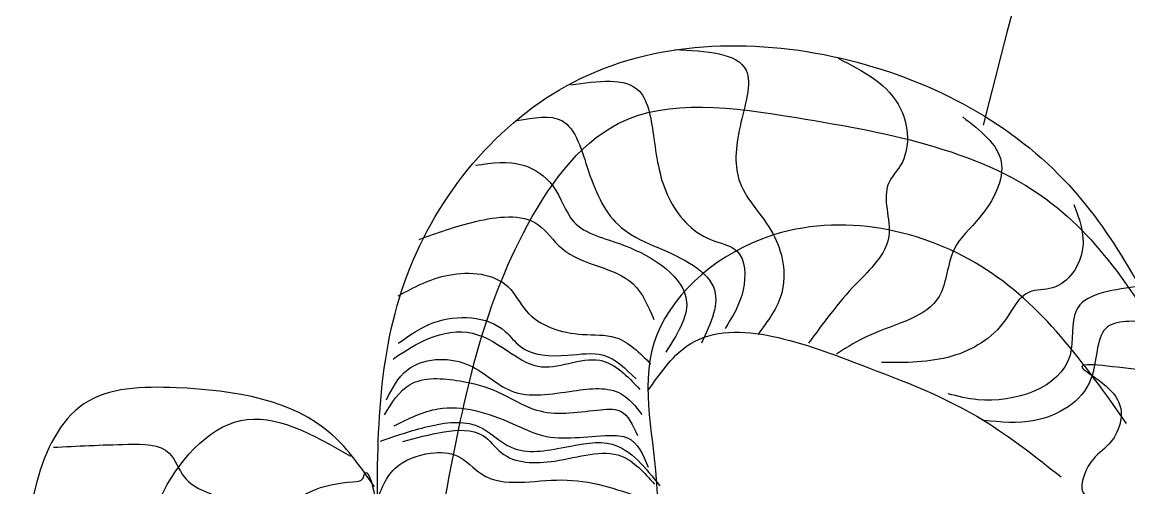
# Model space of a CAD drawing. Extents: x 3172 to 33391, y 13916 to 34175.
# Drawn here: x 26837.2 to 27041.1, y 25857.7 to 25943.6 of the extents above; entities that cross this region are included whole.
import ezdxf

# ---------------------------------------------------------------- set-up
doc = ezdxf.new("R2010")
doc.units = 0
doc.layers.get('0').update_dxf_attribs({"linetype": 'CONTINUOUS'})

msp = doc.modelspace()

# ---------------------------------------------------------------- linework, layer by layer
at = {"color": 7}
msp.add_ellipse((27566.09335, 25659.78332), major_axis=(0, 816.66667), ratio=0.714285714, start_param=0.527635482, end_param=1.240606412, dxfattribs=at)
for points, knots in [([(26902.64102, 25849.87079), (26902.5758, 25865.96086), (26902.44592, 25898.00044), (26936.53871, 25939.57348), (26988.33255, 25941.30762), (27031.11118, 25919.09743), (27044.39447, 25892.6991), (27050.52318, 25880.51931)], [0, 0, 0, 0, 0.0940178158, 0.1872144477, 0.2854051503, 0.3782772604, 0.457832645, 0.457832645, 0.457832645, 0.457832645]), ([(26957.41219, 25938.53259), (26963.23751, 25938.21515), (26973.51144, 25937.65531), (26968.93723, 25924.04393), (26967.95086, 25913.17589), (26976.58044, 25905.30119), (26978.66028, 25893.91315), (26974.565, 25888.42646), (26972.74812, 25885.99227)], [0, 0, 0, 0, 0.0271666127, 0.0479129283, 0.0685450858, 0.0905378793, 0.1124992712, 0.1300122068, 0.1300122068, 0.1300122068, 0.1300122068]), ([(26987.53633, 25936.8907), (26992.20329, 25934.48805), (27000.15063, 25930.39658), (27000.96128, 25918.63327), (26994.88474, 25912.586), (26999.1356, 25903.08237), (26989.46462, 25894.52332), (26984.74423, 25888.03884), (26982.05922, 25884.35038)], [0, 0, 0, 0, 0.0293529695, 0.049985127, 0.0578175193, 0.0773637687, 0.0984533365, 0.1262742826, 0.1262742826, 0.1262742826, 0.1262742826]), ([(26938.24228, 25931.96505), (26943.29212, 25932.70258), (26952.00607, 25933.97526), (26953.69693, 25920.966), (26955.21171, 25911.09385), (26961.72491, 25903.43673), (26970.4136, 25902.04571), (26970.6477, 25893.43729), (26968.06794, 25889.26275), (26966.72329, 25887.08686)], [0, 0, 0, 0, 0.0250889475, 0.0432932295, 0.0656806952, 0.0871886612, 0.0978903611, 0.1121734341, 0.1277232783, 0.1277232783, 0.1277232783, 0.1277232783]), ([(26915.23839, 25856.43833), (26918.32942, 25872.73028), (26923.06873, 25897.70991), (26946.49579, 25930.96094), (26986.28119, 25925.25405), (27028.34855, 25917.06349), (27044.39996, 25889.96815), (27051.6186, 25877.78284)], [0, 0, 0, 0, 0.09964914, 0.1527869694, 0.2180268957, 0.3166485459, 0.397247736, 0.397247736, 0.397247736, 0.397247736]), ([(26928.38347, 25925.39751), (26931.45474, 25925.95152), (26938.46213, 25927.21555), (26941.43499, 25915.09089), (26946.76155, 25903.71344), (26957.988, 25901.35324), (26966.81376, 25893.94268), (26964.07305, 25888.06417), (26962.3416, 25884.35038)], [0, 0, 0, 0, 0.0163009491, 0.0371921918, 0.0610371969, 0.089224812, 0.1015150802, 0.1226001797, 0.1226001797, 0.1226001797, 0.1226001797]), ([(27010.47416, 25926.09835), (27013.71736, 25923.57868), (27020.22625, 25918.52186), (27014.70833, 25907.84865), (27007.64636, 25901.95814), (27007.48904, 25889.82027), (26995.23776, 25887.4086), (26989.22116, 25883.63268), (26987.21563, 25882.37404)], [0, 0, 0, 0, 0.0216242075, 0.0433984399, 0.0584164291, 0.0764617028, 0.105173833, 0.1195298981, 0.1195298981, 0.1195298981, 0.1195298981]), ([(26920.71551, 25917.18808), (26923.70815, 25917.60324), (26928.98333, 25918.33504), (26935.86074, 25913.65207), (26938.2408, 25904.86947), (26949.83698, 25902.86327), (26962.94424, 25894.02138), (26957.79545, 25885.90345), (26955.76906, 25882.70849)], [0, 0, 0, 0, 0.0173876719, 0.030649579, 0.0457383348, 0.0661533157, 0.0969185253, 0.1168848105, 0.1168848105, 0.1168848105, 0.1168848105]), ([(27040.66436, 25869.57341), (27032.89743, 25880.58585), (27017.10589, 25902.97607), (26976.28704, 25910.66421), (26948.29732, 25885.82651), (26954.46121, 25863.8481), (26954.18688, 25852.41178), (26954.12592, 25849.87079)], [0, 0, 0, 0, 0.0784083307, 0.1594179874, 0.2139620329, 0.2671823691, 0.2823850076, 0.2823850076, 0.2823850076, 0.2823850076]), ([(27030.97322, 25909.94793), (27031.98093, 25907.2375), (27034.06384, 25901.63509), (27028.93051, 25893.85988), (27021.4582, 25894.55509), (27017.91344, 25886.41458), (27008.36937, 25880.75271), (26999.9153, 25880.7827), (26995.49409, 25880.79839)], [0, 0, 0, 0, 0.0167085602, 0.0345362722, 0.0432809637, 0.0565948999, 0.0802360423, 0.1061538649, 0.1061538649, 0.1061538649, 0.1061538649]), ([(26910.30899, 25903.5057), (26913.62235, 25904.70226), (26920.43205, 25907.16145), (26931.63695, 25908.6509), (26937.82013, 25898.71434), (26949.47738, 25898.39882), (26952.53534, 25891.1879), (26953.57821, 25888.72874)], [0, 0, 0, 0, 0.0216514379, 0.0444985735, 0.0567888418, 0.0859444142, 0.101033175, 0.101033175, 0.101033175, 0.101033175]), ([(26906.47501, 25893.1071), (26909.39892, 25894.69042), (26915.5669, 25898.03041), (26926.34336, 25897.08834), (26930.52908, 25888.13469), (26938.65549, 25885.56929), (26947.44813, 25886.21459), (26950.99057, 25882.6005), (26953.0305, 25880.51931)], [0, 0, 0, 0, 0.0199770696, 0.0421414433, 0.053003447, 0.0754043831, 0.0874076321, 0.1037041124, 0.1037041124, 0.1037041124, 0.1037041124]), ([(27042.3075, 25894.74899), (27037.54589, 25894.09879), (27029.44129, 25892.99211), (27032.43608, 25877.20644), (27017.28045, 25872.57236), (27009.56464, 25874.58622), (27007.80166, 25875.04636)], [0, 0, 0, 0, 0.02340641638, 0.03983933017, 0.07725909898, 0.0883412858, 0.0883412858, 0.0883412858, 0.0883412858]), ([(26906.47501, 25884.35038), (26908.52949, 25885.82263), (26914.1615, 25889.85853), (26924.48384, 25889.42534), (26929.75177, 25882.05758), (26936.97468, 25881.83005), (26944.84197, 25883.16343), (26948.40122, 25879.64949), (26950.29194, 25877.78284)], [0, 0, 0, 0, 0.01509441129, 0.04137858844, 0.04906000091, 0.06675021942, 0.07979097088, 0.0945682043, 0.0945682043, 0.0945682043, 0.0945682043]), ([(26952.48279, 25875.59366), (26954.67234, 25878.73459), (26963.29664, 25891.10623), (26990.6123, 25880.84712), (27012.55687, 25872.42442), (27023.93543, 25863.42358), (27028.61471, 25859.7221)], [0, 0, 0, 0, 0.0215615926, 0.0849277581, 0.1350170411, 0.1700031658, 0.1700031658, 0.1700031658, 0.1700031658]), ([(27045.59377, 25888.18145), (27042.0607, 25888.4747), (27034.64765, 25889.08999), (27035.78307, 25875.38078), (27024.84164, 25869.11678), (27017.46384, 25869.82438), (27014.3742, 25870.12071)], [0, 0, 0, 0, 0.01752278153, 0.03676619792, 0.06240707011, 0.08088147454, 0.08088147454, 0.08088147454, 0.08088147454]), ([(27065.8591, 25876.68825), (27066.3589, 25878.53676), (27067.31458, 25882.07137), (27066.3453, 25891.86984), (27054.95079, 25880.43696), (27047.30657, 25878.29018), (27026.67868, 25882.02583), (27041.84866, 25874.80213), (27038.54919, 25865.89083), (27033.50044, 25862.9688), (27030.85294, 25854.5189), (27042.05657, 25858.20455), (27035.74405, 25839.60555), (27052.35013, 25851.01942), (27062.71907, 25840.22781), (27063.23304, 25854.30573), (27049.72022, 25853.30489), (27053.72861, 25870.77239), (27062.00784, 25872.56883), (27065.8591, 25873.40448)], [0, 0, 0, 0, 0.012141057, 0.0232154645, 0.0431615219, 0.070328144, 0.0931752796, 0.1108598083, 0.1274714127, 0.1366891104, 0.1488301674, 0.1597515728, 0.178339433, 0.2076811238, 0.2228160313, 0.2380186751, 0.2550260894, 0.2812908805, 0.3041348748, 0.3041348748, 0.3041348748, 0.3041348748]), ([(26905.51292, 25881.45714), (26907.30708, 25882.66746), (26911.35854, 25885.40053), (26919.35916, 25887.47481), (26926.09748, 25883.48762), (26933.42518, 25878.10108), (26943.4992, 25883.79307), (26948.68481, 25878.29743), (26950.98321, 25875.86161)], [0, 0, 0, 0, 0.01295457883, 0.02925317421, 0.04536119846, 0.05788226223, 0.08065657489, 0.09878641586, 0.09878641586, 0.09878641586, 0.09878641586]), ([(26904.28416, 25873.95177), (26905.34604, 25876.01246), (26908.15732, 25881.46805), (26919.49573, 25882.21631), (26927.2898, 25873.63212), (26937.73462, 25875.57229), (26947.13238, 25876.62967), (26950.21196, 25872.71098), (26951.38736, 25871.2153)], [0, 0, 0, 0, 0.0132584529, 0.0351012833, 0.0541074557, 0.0769287708, 0.0943503183, 0.1051043013, 0.1051043013, 0.1051043013, 0.1051043013]), ([(26903.94498, 25871.16136), (26905.30155, 25873.38267), (26908.36693, 25878.4021), (26917.42924, 25877.77538), (26925.06224, 25875.74076), (26932.77491, 25870.6086), (26940.55007, 25871.81906), (26948.24788, 25872.58885), (26949.71237, 25869.23875), (26950.53523, 25867.3564)], [0, 0, 0, 0, 0.0145039414, 0.0327741183, 0.0471194134, 0.0628238718, 0.0850452555, 0.0935010541, 0.1043453817, 0.1043453817, 0.1043453817, 0.1043453817]), ([(26902.07344, 25857.93688), (26899.67466, 25861.38935), (26891.43911, 25873.24241), (26870.23666, 25876.71865), (26847.01045, 25876.08977), (26836.45601, 25854.28886), (26839.36198, 25832.18012), (26838.45282, 25815.41989), (26838.08491, 25808.63746)], [0, 0, 0, 0, 0.0244502456, 0.0839430428, 0.1182755515, 0.1515281906, 0.2108582798, 0.2511879125, 0.2511879125, 0.2511879125, 0.2511879125]), ([(26905.73691, 25869.14697), (26908.38055, 25870.4806), (26915.27943, 25873.96085), (26925.16692, 25870.88593), (26934.88935, 25865.94609), (26942.19527, 25867.53023), (26950.1191, 25867.25211), (26951.58405, 25863.80964), (26952.55116, 25861.53705)], [0, 0, 0, 0, 0.0171649437, 0.0447938454, 0.0567591669, 0.0812027016, 0.0879280224, 0.1009924092, 0.1009924092, 0.1009924092, 0.1009924092]), ([(26861.01494, 25822.50604), (26859.33661, 25833.85045), (26856.62782, 25852.16011), (26877.11479, 25875.34446), (26890.76113, 25867.53219), (26897.71162, 25863.55317)], [0, 0, 0, 0, 0.0663202538, 0.1070395824, 0.1493073719, 0.1493073719, 0.1493073719, 0.1493073719]), ([(26903.18874, 25866.28964), (26906.02642, 25867.28878), (26911.74209, 25869.30123), (26921.07236, 25870.62341), (26927.65632, 25863.44723), (26936.79111, 25865.06519), (26947.36772, 25867.32674), (26952.02107, 25861.43735), (26954.67363, 25858.08022)], [0, 0, 0, 0, 0.0182156733, 0.0366900679, 0.0508561844, 0.0704173116, 0.0878388591, 0.1109354248, 0.1109354248, 0.1109354248, 0.1109354248]), ([(26907.30485, 25866.2373), (26909.75637, 25866.91764), (26914.4638, 25868.22404), (26921.86829, 25868.72406), (26926.30535, 25862.17409), (26936.25887, 25862.04576), (26946.92058, 25865.96835), (26951.77237, 25860.53133), (26953.67112, 25858.40356)], [0, 0, 0, 0, 0.01552257546, 0.02980653259, 0.03892219614, 0.05872256965, 0.0832305553, 0.098988609, 0.098988609, 0.098988609, 0.098988609]), ([(26842.94045, 25865.19505), (26847.28725, 25865.41571), (26854.12144, 25865.76263), (26864.59298, 25865.8413), (26867.01024, 25857.65337), (26877.21527, 25855.72245), (26882.53628, 25850.31234), (26885.66196, 25847.13432)], [0, 0, 0, 0, 0.02718992834, 0.04274901086, 0.05299558606, 0.07146688184, 0.09776613771, 0.09776613771, 0.09776613771, 0.09776613771]), ([(26902.09331, 25853.70186), (26903.00501, 25856.59175), (26904.6743, 25861.883), (26911.71988, 25864.40159), (26917.89, 25864.18107), (26923.77499, 25857.06468), (26937.18666, 25860.76671), (26946.62025, 25857.52778), (26951.38736, 25855.89104)], [0, 0, 0, 0, 0.0169996562, 0.031125548, 0.0409662187, 0.0518305341, 0.081252501, 0.1113088725, 0.1113088725, 0.1113088725, 0.1113088725]), ([(26881.44163, 25826.56452), (26883.03508, 25829.90096), (26885.76743, 25835.62206), (26885.91936, 25844.44684), (26883.81885, 25855.42438), (26893.45518, 25858.76494), (26900.03094, 25858.90071), (26900.45342, 25862.02127), (26903.76603, 25853.87916), (26899.24789, 25848.08764), (26906.93972, 25848.68956), (26905.15407, 25857.40486), (26912.85173, 25852.65914), (26919.87262, 25856.3702), (26915.67118, 25852.15521), (26910.34172, 25848.3304), (26923.96424, 25852.79906), (26927.27859, 25847.64292), (26937.73908, 25847.67202), (26924.58798, 25845.5669), (26925.27315, 25837.93743), (26912.02513, 25839.19689), (26926.43173, 25838.30785), (26914.55949, 25835.2669), (26912.87831, 25830.4247), (26911.64182, 25826.86331)], [0, 0, 0, 0, 0.0215812942, 0.0370061857, 0.0530124918, 0.08086703, 0.0846189592, 0.0864937834, 0.0955245097, 0.1103451595, 0.116978049, 0.1267556258, 0.1439708768, 0.1501644831, 0.1589805089, 0.1644484947, 0.1834703642, 0.1975708656, 0.206548661, 0.2229984003, 0.2336882267, 0.2462033489, 0.2582014481, 0.266694759, 0.2903109158, 0.2903109158, 0.2903109158, 0.2903109158])]:
    msp.add_open_spline(points, degree=3, knots=knots, dxfattribs=at)

doc.saveas('drawing.dxf')
